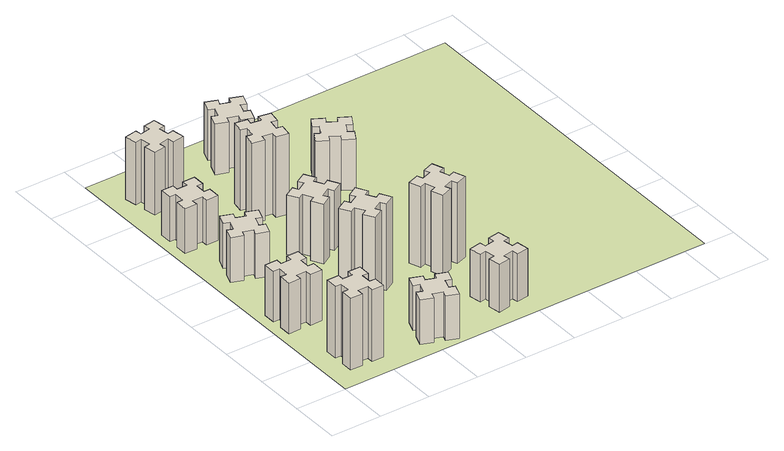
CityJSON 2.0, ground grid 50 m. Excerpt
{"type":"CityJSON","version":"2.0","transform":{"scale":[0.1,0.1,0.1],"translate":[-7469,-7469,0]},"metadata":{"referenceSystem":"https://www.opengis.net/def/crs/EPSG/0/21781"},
"CityObjects":{
"building1":{"type":"Building","attributes":{"class":"1000","function":"1000","usage":"1000","yearOfConstruction":2016,"roofType":"1000","measuredHeight":72,"storeysAboveGround":30,"storeysBelowGround":0},"geometry":[{"type":"Solid","lod":"1","boundaries":[[[[0,1,2,3,4,5,6,7,8,9,10,11,12,13,14,15,16,17,18,19]],[[17,16,20,21]],[[16,15,22,20]],[[15,14,23,22]],[[14,13,24,23]],[[13,12,25,24]],[[12,11,26,25]],[[11,10,27,26]],[[10,9,28,27]],[[9,8,29,28]],[[8,7,30,29]],[[7,6,31,30]],[[6,5,32,31]],[[5,4,33,32]],[[4,3,34,33]],[[3,2,35,34]],[[2,1,36,35]],[[1,0,37,36]],[[0,19,38,37]],[[19,18,39,38]],[[18,17,21,39]],[[24,25,26,27,28,29,30,31,32,33,34,35,36,37,38,39,21,20,22,23]]]]}]},
"building2":{"type":"Building","attributes":{"class":"1000","function":"1000","usage":"1000","yearOfConstruction":2016,"roofType":"1000","measuredHeight":51,"storeysAboveGround":30,"storeysBelowGround":0},"geometry":[{"type":"Solid","lod":"1","boundaries":[[[[40,41,42,43,44,45,46,47,48,49,50,51,52,53,54,55,56,57,58,59]],[[57,56,60,61]],[[56,55,62,60]],[[55,54,63,62]],[[54,53,64,63]],[[53,52,65,64]],[[52,51,66,65]],[[51,50,67,66]],[[50,49,68,67]],[[49,48,69,68]],[[48,47,70,69]],[[47,46,71,70]],[[46,45,72,71]],[[45,44,73,72]],[[44,43,74,73]],[[43,42,75,74]],[[42,41,76,75]],[[41,40,77,76]],[[40,59,78,77]],[[59,58,79,78]],[[58,57,61,79]],[[64,65,66,67,68,69,70,71,72,73,74,75,76,77,78,79,61,60,62,63]]]]}]},
"building3":{"type":"Building","attributes":{"class":"1000","function":"1000","usage":"1000","yearOfConstruction":2016,"roofType":"1000","measuredHeight":45,"storeysAboveGround":30,"storeysBelowGround":0},"geometry":[{"type":"Solid","lod":"1","boundaries":[[[[80,81,82,83,84,85,86,87,88,89,90,91,92,93,94,95,96,97,98,99]],[[97,96,100,101]],[[96,95,102,100]],[[95,94,103,102]],[[94,93,104,103]],[[93,92,105,104]],[[92,91,106,105]],[[91,90,107,106]],[[90,89,108,107]],[[89,88,109,108]],[[88,87,110,109]],[[87,86,111,110]],[[86,85,112,111]],[[85,84,113,112]],[[84,83,114,113]],[[83,82,115,114]],[[82,81,116,115]],[[81,80,117,116]],[[80,99,118,117]],[[99,98,119,118]],[[98,97,101,119]],[[104,105,106,107,108,109,110,111,112,113,114,115,116,117,118,119,101,100,102,103]]]]}]},
"building4":{"type":"Building","attributes":{"class":"1000","function":"1000","usage":"1000","yearOfConstruction":2016,"roofType":"1000","measuredHeight":45,"storeysAboveGround":30,"storeysBelowGround":0},"geometry":[{"type":"Solid","lod":"1","boundaries":[[[[120,121,122,123,124,125,126,127,128,129,130,131,132,133,134,135,136,137,138,139]],[[137,136,140,141]],[[136,135,142,140]],[[135,134,143,142]],[[134,133,144,143]],[[133,132,145,144]],[[132,131,146,145]],[[131,130,147,146]],[[130,129,148,147]],[[129,128,149,148]],[[128,127,150,149]],[[127,126,151,150]],[[126,125,152,151]],[[125,124,153,152]],[[124,123,154,153]],[[123,122,155,154]],[[122,121,156,155]],[[121,120,157,156]],[[120,139,158,157]],[[139,138,159,158]],[[138,137,141,159]],[[144,145,146,147,148,149,150,151,152,153,154,155,156,157,158,159,141,140,142,143]]]]}]},
"building5":{"type":"Building","attributes":{"class":"1000","function":"1000","usage":"1000","yearOfConstruction":2016,"roofType":"1000","measuredHeight":45,"storeysAboveGround":30,"storeysBelowGround":0},"geometry":[{"type":"Solid","lod":"1","boundaries":[[[[160,161,162,163,164,165,166,167,168,169,170,171,172,173,174,175,176,177,178,179]],[[177,176,180,181]],[[176,175,182,180]],[[175,174,183,182]],[[174,173,184,183]],[[173,172,185,184]],[[172,171,186,185]],[[171,170,187,186]],[[170,169,188,187]],[[169,168,189,188]],[[168,167,190,189]],[[167,166,191,190]],[[166,165,192,191]],[[165,164,193,192]],[[164,163,194,193]],[[163,162,195,194]],[[162,161,196,195]],[[161,160,197,196]],[[160,179,198,197]],[[179,178,199,198]],[[178,177,181,199]],[[184,185,186,187,188,189,190,191,192,193,194,195,196,197,198,199,181,180,182,183]]]]}]},
"building6":{"type":"Building","attributes":{"class":"1000","function":"1000","usage":"1000","yearOfConstruction":2016,"roofType":"1000","measuredHeight":63,"storeysAboveGround":30,"storeysBelowGround":0},"geometry":[{"type":"Solid","lod":"1","boundaries":[[[[200,201,202,203,204,205,206,207,208,209,210,211,212,213,214,215,216,217,218,219]],[[217,216,220,221]],[[216,215,222,220]],[[215,214,223,222]],[[214,213,224,223]],[[213,212,225,224]],[[212,211,226,225]],[[211,210,227,226]],[[210,209,228,227]],[[209,208,229,228]],[[208,207,230,229]],[[207,206,231,230]],[[206,205,232,231]],[[205,204,233,232]],[[204,203,234,233]],[[203,202,235,234]],[[202,201,236,235]],[[201,200,237,236]],[[200,219,238,237]],[[219,218,239,238]],[[218,217,221,239]],[[224,225,226,227,228,229,230,231,232,233,234,235,236,237,238,239,221,220,222,223]]]]}]},
"building7":{"type":"Building","attributes":{"class":"1000","function":"1000","usage":"1000","yearOfConstruction":2016,"roofType":"1000","measuredHeight":87,"storeysAboveGround":30,"storeysBelowGround":0},"geometry":[{"type":"Solid","lod":"1","boundaries":[[[[240,241,242,243,244,245,246,247,248,249,250,251,252,253,254,255,256,257,258,259]],[[257,256,260,261]],[[256,255,262,260]],[[255,254,263,262]],[[254,253,264,263]],[[253,252,265,264]],[[252,251,266,265]],[[251,250,267,266]],[[250,249,268,267]],[[249,248,269,268]],[[248,247,270,269]],[[247,246,271,270]],[[246,245,272,271]],[[245,244,273,272]],[[244,243,274,273]],[[243,242,275,274]],[[242,241,276,275]],[[241,240,277,276]],[[240,259,278,277]],[[259,258,279,278]],[[258,257,261,279]],[[264,265,266,267,268,269,270,271,272,273,274,275,276,277,278,279,261,260,262,263]]]]}]},
"building8":{"type":"Building","attributes":{"class":"1000","function":"1000","usage":"1000","yearOfConstruction":2016,"roofType":"1000","measuredHeight":60,"storeysAboveGround":30,"storeysBelowGround":0},"geometry":[{"type":"Solid","lod":"1","boundaries":[[[[280,281,282,283,284,285,286,287,288,289,290,291,292,293,294,295,296,297,298,299]],[[297,296,300,301]],[[296,295,302,300]],[[295,294,303,302]],[[294,293,304,303]],[[293,292,305,304]],[[292,291,306,305]],[[291,290,307,306]],[[290,289,308,307]],[[289,288,309,308]],[[288,287,310,309]],[[287,286,311,310]],[[286,285,312,311]],[[285,284,313,312]],[[284,283,314,313]],[[283,282,315,314]],[[282,281,316,315]],[[281,280,317,316]],[[280,299,318,317]],[[299,298,319,318]],[[298,297,301,319]],[[304,305,306,307,308,309,310,311,312,313,314,315,316,317,318,319,301,300,302,303]]]]}]},
"building9":{"type":"Building","attributes":{"class":"1000","function":"1000","usage":"1000","yearOfConstruction":2016,"roofType":"1000","measuredHeight":81,"storeysAboveGround":30,"storeysBelowGround":0},"geometry":[{"type":"Solid","lod":"1","boundaries":[[[[320,321,322,323,324,325,326,327,328,329,330,331,332,333,334,335,336,337,338,339]],[[337,336,340,341]],[[336,335,342,340]],[[335,334,343,342]],[[334,333,344,343]],[[333,332,345,344]],[[332,331,346,345]],[[331,330,347,346]],[[330,329,348,347]],[[329,328,349,348]],[[328,327,350,349]],[[327,326,351,350]],[[326,325,352,351]],[[325,324,353,352]],[[324,323,354,353]],[[323,322,355,354]],[[322,321,356,355]],[[321,320,357,356]],[[320,339,358,357]],[[339,338,359,358]],[[338,337,341,359]],[[344,345,346,347,348,349,350,351,352,353,354,355,356,357,358,359,341,340,342,343]]]]}]},
"building10":{"type":"Building","attributes":{"class":"1000","function":"1000","usage":"1000","yearOfConstruction":2016,"roofType":"1000","measuredHeight":48,"storeysAboveGround":30,"storeysBelowGround":0},"geometry":[{"type":"Solid","lod":"1","boundaries":[[[[360,361,362,363,364,365,366,367,368,369,370,371,372,373,374,375,376,377,378,379]],[[377,376,380,381]],[[376,375,382,380]],[[375,374,383,382]],[[374,373,384,383]],[[373,372,385,384]],[[372,371,386,385]],[[371,370,387,386]],[[370,369,388,387]],[[369,368,389,388]],[[368,367,390,389]],[[367,366,391,390]],[[366,365,392,391]],[[365,364,393,392]],[[364,363,394,393]],[[363,362,395,394]],[[362,361,396,395]],[[361,360,397,396]],[[360,379,398,397]],[[379,378,399,398]],[[378,377,381,399]],[[384,385,386,387,388,389,390,391,392,393,394,395,396,397,398,399,381,380,382,383]]]]}]},
"building11":{"type":"Building","attributes":{"class":"1000","function":"1000","usage":"1000","yearOfConstruction":2016,"roofType":"1000","measuredHeight":81,"storeysAboveGround":30,"storeysBelowGround":0},"geometry":[{"type":"Solid","lod":"1","boundaries":[[[[400,401,402,403,404,405,406,407,408,409,410,411,412,413,414,415,416,417,418,419]],[[417,416,420,421]],[[416,415,422,420]],[[415,414,423,422]],[[414,413,424,423]],[[413,412,425,424]],[[412,411,426,425]],[[411,410,427,426]],[[410,409,428,427]],[[409,408,429,428]],[[408,407,430,429]],[[407,406,431,430]],[[406,405,432,431]],[[405,404,433,432]],[[404,403,434,433]],[[403,402,435,434]],[[402,401,436,435]],[[401,400,437,436]],[[400,419,438,437]],[[419,418,439,438]],[[418,417,421,439]],[[424,425,426,427,428,429,430,431,432,433,434,435,436,437,438,439,421,420,422,423]]]]}]},
"building12":{"type":"Building","attributes":{"class":"1000","function":"1000","usage":"1000","yearOfConstruction":2016,"roofType":"1000","measuredHeight":51,"storeysAboveGround":30,"storeysBelowGround":0},"geometry":[{"type":"Solid","lod":"1","boundaries":[[[[440,441,442,443,444,445,446,447,448,449,450,451,452,453,454,455,456,457,458,459]],[[457,456,460,461]],[[456,455,462,460]],[[455,454,463,462]],[[454,453,464,463]],[[453,452,465,464]],[[452,451,466,465]],[[451,450,467,466]],[[450,449,468,467]],[[449,448,469,468]],[[448,447,470,469]],[[447,446,471,470]],[[446,445,472,471]],[[445,444,473,472]],[[444,443,474,473]],[[443,442,475,474]],[[442,441,476,475]],[[441,440,477,476]],[[440,459,478,477]],[[459,458,479,478]],[[458,457,461,479]],[[464,465,466,467,468,469,470,471,472,473,474,475,476,477,478,479,461,460,462,463]]]]}]},
"building13":{"type":"Building","attributes":{"class":"1000","function":"1000","usage":"1000","yearOfConstruction":2016,"roofType":"1000","measuredHeight":51,"storeysAboveGround":30,"storeysBelowGround":0},"geometry":[{"type":"Solid","lod":"1","boundaries":[[[[480,481,482,483,484,485,486,487,488,489,490,491,492,493,494,495,496,497,498,499]],[[497,496,500,501]],[[496,495,502,500]],[[495,494,503,502]],[[494,493,504,503]],[[493,492,505,504]],[[492,491,506,505]],[[491,490,507,506]],[[490,489,508,507]],[[489,488,509,508]],[[488,487,510,509]],[[487,486,511,510]],[[486,485,512,511]],[[485,484,513,512]],[[484,483,514,513]],[[483,482,515,514]],[[482,481,516,515]],[[481,480,517,516]],[[480,499,518,517]],[[499,498,519,518]],[[498,497,501,519]],[[504,505,506,507,508,509,510,511,512,513,514,515,516,517,518,519,501,500,502,503]]]]}]},
"landuse1":{"type":"LandUse","attributes":{"name":"plot1","function":"1010"},"geometry":[{"type":"MultiSurface","lod":"1","boundaries":[[[520,521,522,523]]]}]}
},
"vertices":[
[325,265,0],[425,265,0],[425,205,0],[545,205,0],[545,325,0],[485,325,0],[485,425,0],[545,425,0],[545,545,0],[425,545,0],[425,485,0],[325,485,0],[325,545,0],[205,545,0],[205,425,0],[265,425,0],[265,325,0],[205,325,0],[205,205,0],[325,205,0],[265,325,720],[205,325,720],[265,425,720],[205,425,720],[205,545,720],[325,545,720],[325,485,720],[425,485,720],[425,545,720],[545,545,720],[545,425,720],[485,425,720],[485,325,720],[545,325,720],[545,205,720],[425,205,720],[425,265,720],[325,265,720],[325,205,720],[205,205,720],
[385,1065,0],[385,1165,0],[445,1165,0],[445,1285,0],[325,1285,0],[325,1225,0],[225,1225,0],[225,1285,0],[105,1285,0],[105,1165,0],[165,1165,0],[165,1065,0],[105,1065,0],[105,945,0],[225,945,0],[225,1005,0],[325,1005,0],[325,945,0],[445,945,0],[445,1065,0],[325,1005,510],[325,945,510],[225,1005,510],[225,945,510],[105,945,510],[105,1065,510],[165,1065,510],[165,1165,510],[105,1165,510],[105,1285,510],[225,1285,510],[225,1225,510],[325,1225,510],[325,1285,510],[445,1285,510],[445,1165,510],[385,1165,510],[385,1065,510],[445,1065,510],[445,945,510],
[291,1869,0],[385,1835,0],[364,1779,0],[477,1737,0],[518,1850,0],[462,1871,0],[496,1965,0],[552,1944,0],[593,2057,0],[480,2098,0],[460,2042,0],[366,2076,0],[387,2132,0],[274,2173,0],[233,2060,0],[289,2040,0],[255,1946,0],[199,1967,0],[157,1854,0],[270,1813,0],[255,1946,450],[199,1967,450],[289,2040,450],[233,2060,450],[274,2173,450],[387,2132,450],[366,2076,450],[460,2042,450],[480,2098,450],[593,2057,450],[552,1944,450],[496,1965,450],[462,1871,450],[518,1850,450],[477,1737,450],[364,1779,450],[385,1835,450],[291,1869,450],[270,1813,450],[157,1854,450],
[165,2645,0],[165,2545,0],[105,2545,0],[105,2425,0],[225,2425,0],[225,2485,0],[325,2485,0],[325,2425,0],[445,2425,0],[445,2545,0],[385,2545,0],[385,2645,0],[445,2645,0],[445,2765,0],[325,2765,0],[325,2705,0],[225,2705,0],[225,2765,0],[105,2765,0],[105,2645,0],[225,2705,450],[225,2765,450],[325,2705,450],[325,2765,450],[445,2765,450],[445,2645,450],[385,2645,450],[385,2545,450],[445,2545,450],[445,2425,450],[325,2425,450],[325,2485,450],[225,2485,450],[225,2425,450],[105,2425,450],[105,2545,450],[165,2545,450],[165,2645,450],[105,2645,450],[105,2765,450],
[1200,362,0],[1106,396,0],[1127,452,0],[1014,493,0],[973,380,0],[1029,360,0],[995,266,0],[939,287,0],[897,174,0],[1010,133,0],[1031,189,0],[1125,155,0],[1104,99,0],[1217,57,0],[1258,170,0],[1202,191,0],[1236,285,0],[1292,264,0],[1333,377,0],[1220,418,0],[1236,285,450],[1292,264,450],[1202,191,450],[1258,170,450],[1217,57,450],[1104,99,450],[1125,155,450],[1031,189,450],[1010,133,450],[897,174,450],[939,287,450],[995,266,450],[1029,360,450],[973,380,450],[1014,493,450],[1127,452,450],[1106,396,450],[1200,362,450],[1220,418,450],[1333,377,450],
[492,3205,0],[475,3304,0],[534,3314,0],[513,3432,0],[395,3411,0],[405,3352,0],[307,3335,0],[297,3394,0],[178,3373,0],[199,3255,0],[258,3265,0],[276,3167,0],[217,3157,0],[237,3038,0],[356,3059,0],[345,3118,0],[444,3136,0],[454,3077,0],[572,3097,0],[551,3216,0],[444,3136,630],[454,3077,630],[345,3118,630],[356,3059,630],[237,3038,630],[217,3157,630],[276,3167,630],[258,3265,630],[199,3255,630],[178,3373,630],[297,3394,630],[307,3335,630],[405,3352,630],[395,3411,630],[513,3432,630],[534,3314,630],[475,3304,630],[492,3205,630],[551,3216,630],[572,3097,630],
[1027,995,0],[1114,1045,0],[1144,993,0],[1248,1053,0],[1188,1157,0],[1136,1127,0],[1086,1214,0],[1138,1244,0],[1078,1348,0],[974,1288,0],[1004,1236,0],[917,1186,0],[887,1238,0],[783,1178,0],[843,1074,0],[895,1104,0],[945,1017,0],[893,987,0],[953,883,0],[1057,943,0],[945,1017,870],[893,987,870],[895,1104,870],[843,1074,870],[783,1178,870],[887,1238,870],[917,1186,870],[1004,1236,870],[974,1288,870],[1078,1348,870],[1138,1244,870],[1086,1214,870],[1136,1127,870],[1188,1157,870],[1248,1053,870],[1144,993,870],[1114,1045,870],[1027,995,870],[1057,943,870],[953,883,870],
[895,1844,0],[945,1757,0],[893,1727,0],[953,1623,0],[1057,1683,0],[1027,1735,0],[1114,1785,0],[1144,1733,0],[1248,1793,0],[1188,1897,0],[1136,1867,0],[1086,1954,0],[1138,1984,0],[1078,2088,0],[974,2028,0],[1004,1976,0],[917,1926,0],[887,1978,0],[783,1918,0],[843,1814,0],[917,1926,600],[887,1978,600],[1004,1976,600],[974,2028,600],[1078,2088,600],[1138,1984,600],[1086,1954,600],[1136,1867,600],[1188,1897,600],[1248,1793,600],[1144,1733,600],[1114,1785,600],[1027,1735,600],[1057,1683,600],[953,1623,600],[893,1727,600],[945,1757,600],[895,1844,600],[843,1814,600],[783,1918,600],
[1084,2695,0],[985,2712,0],[996,2771,0],[877,2792,0],[857,2674,0],[916,2664,0],[898,2565,0],[839,2576,0],[818,2457,0],[937,2437,0],[947,2496,0],[1045,2478,0],[1035,2419,0],[1153,2398,0],[1174,2517,0],[1115,2527,0],[1132,2625,0],[1191,2615,0],[1212,2733,0],[1094,2754,0],[1132,2625,810],[1191,2615,810],[1115,2527,810],[1174,2517,810],[1153,2398,810],[1035,2419,810],[1045,2478,810],[947,2496,810],[937,2437,810],[818,2457,810],[839,2576,810],[898,2565,810],[916,2664,810],[857,2674,810],[877,2792,810],[996,2771,810],[985,2712,810],[1084,2695,810],[1094,2754,810],[1212,2733,810],
[1738,405,0],[1756,307,0],[1697,297,0],[1717,178,0],[1836,199,0],[1825,258,0],[1924,276,0],[1934,217,0],[2052,237,0],[2031,356,0],[1972,345,0],[1955,444,0],[2014,454,0],[1993,572,0],[1875,551,0],[1885,492,0],[1787,475,0],[1777,534,0],[1658,513,0],[1679,395,0],[1787,475,480],[1777,534,480],[1885,492,480],[1875,551,480],[1993,572,480],[2014,454,480],[1955,444,480],[1972,345,480],[2031,356,480],[2052,237,480],[1934,217,480],[1924,276,480],[1825,258,480],[1836,199,480],[1717,178,480],[1697,297,480],[1756,307,480],[1738,405,480],[1679,395,480],[1658,513,480],
[1876,1106,0],[1842,1200,0],[1898,1220,0],[1857,1333,0],[1744,1292,0],[1765,1236,0],[1671,1202,0],[1650,1258,0],[1537,1217,0],[1579,1104,0],[1635,1125,0],[1669,1031,0],[1613,1010,0],[1654,897,0],[1767,939,0],[1746,995,0],[1840,1029,0],[1860,973,0],[1973,1014,0],[1932,1127,0],[1840,1029,810],[1860,973,810],[1746,995,810],[1767,939,810],[1654,897,810],[1613,1010,810],[1669,1031,810],[1635,1125,810],[1579,1104,810],[1537,1217,810],[1650,1258,810],[1671,1202,810],[1765,1236,810],[1744,1292,810],[1857,1333,810],[1898,1220,810],[1842,1200,810],[1876,1106,810],[1932,1127,810],[1973,1014,810],
[1129,3420,0],[1095,3326,0],[1039,3347,0],[997,3234,0],[1110,3193,0],[1131,3249,0],[1225,3215,0],[1204,3159,0],[1317,3117,0],[1358,3230,0],[1302,3251,0],[1336,3345,0],[1392,3324,0],[1433,3437,0],[1320,3478,0],[1300,3422,0],[1206,3456,0],[1227,3512,0],[1114,3553,0],[1073,3440,0],[1206,3456,510],[1227,3512,510],[1300,3422,510],[1320,3478,510],[1433,3437,510],[1392,3324,510],[1336,3345,510],[1302,3251,510],[1358,3230,510],[1317,3117,510],[1204,3159,510],[1225,3215,510],[1131,3249,510],[1110,3193,510],[997,3234,510],[1039,3347,510],[1095,3326,510],[1129,3420,510],[1073,3440,510],[1114,3553,510],
[1685,2694,0],[1635,2607,0],[1583,2637,0],[1523,2533,0],[1627,2473,0],[1657,2525,0],[1744,2475,0],[1714,2423,0],[1818,2363,0],[1878,2467,0],[1826,2497,0],[1876,2584,0],[1928,2554,0],[1988,2658,0],[1884,2718,0],[1854,2666,0],[1767,2716,0],[1797,2768,0],[1693,2828,0],[1633,2724,0],[1767,2716,510],[1797,2768,510],[1854,2666,510],[1884,2718,510],[1988,2658,510],[1928,2554,510],[1876,2584,510],[1826,2497,510],[1878,2467,510],[1818,2363,510],[1714,2423,510],[1744,2475,510],[1657,2525,510],[1627,2473,510],[1523,2533,510],[1583,2637,510],[1635,2607,510],[1685,2694,510],[1633,2724,510],[1693,2828,510],
[5,3705,0],[3705,3705,0],[3705,5,0],[5,5,0]
]}
